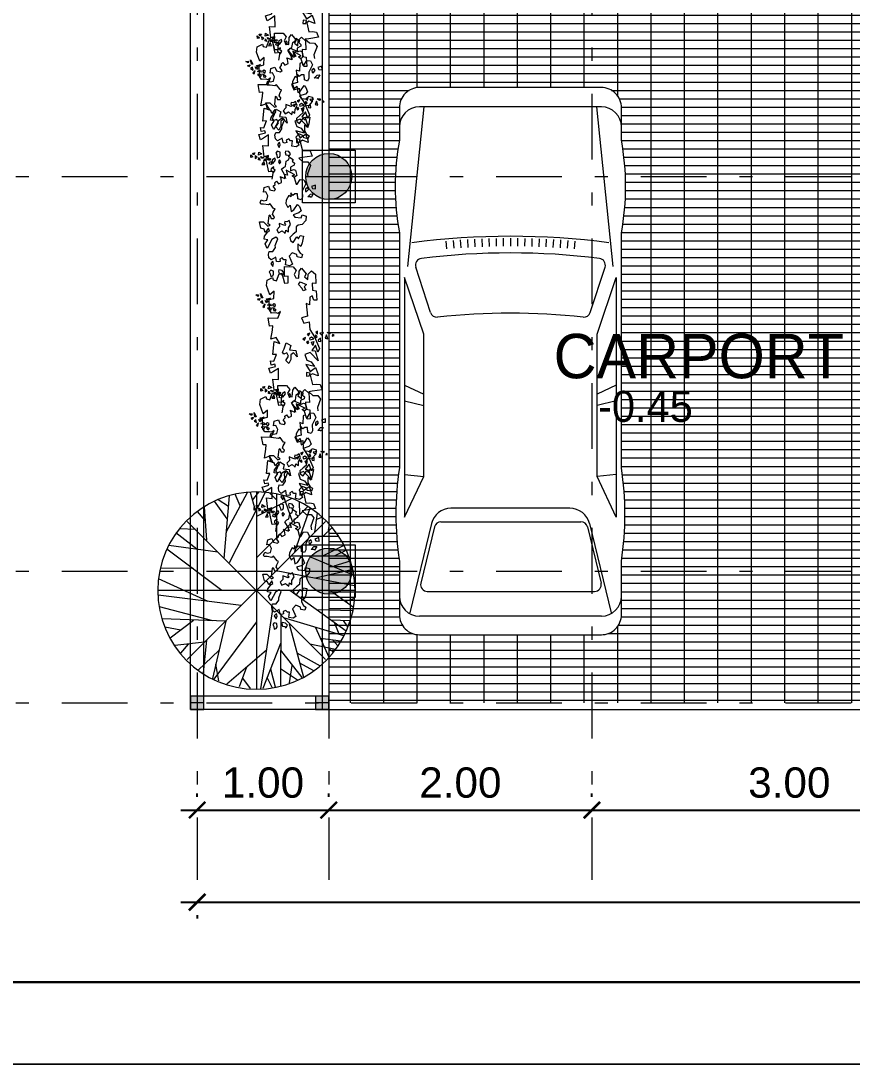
# Model space of a CAD drawing. Header units: millimetres. Extents: x -667 to -468, y -723 to -475.
# Drawn here: x -660.49 to -654.17, y -528.43 to -520.51 of the extents above; entities that cross this region are included whole.
import ezdxf

# ---------------------------------------------------------------- set-up
doc = ezdxf.new("R2010")
doc.units = ezdxf.units.MM
doc.linetypes.add('CENTER', pattern=[2, 1.25, -0.25, 0.25, -0.25])
doc.linetypes.add('DASHDOT', pattern=[1, 0.5, -0.25, 0, -0.25])
doc.layers.get('0').update_dxf_attribs({"lineweight": 9})
doc.layers.get('Defpoints').update_dxf_attribs({"lineweight": 0})
for name, color, linetype, lineweight in [('BLOCK', 231, 'Continuous', 5), ('COLUMN', 11, 'Continuous', 9), ('dinding', 36, 'Continuous', 9), ('Furniture', 172, 'Continuous', 0), ('GRID', 250, 'CENTER', 0), ('NOTASI', 250, 'Continuous', 5), ('TEXT', 26, 'Continuous', 5)]:
    doc.layers.add(name, color=color, linetype=linetype, lineweight=lineweight)
doc.layers.add('KOP', color=1, linetype='Continuous')
doc.layers.add('LANDSCAPE', color=7, linetype='Continuous', lineweight=9, true_color=0x002409)
doc.styles.get("Standard").update_dxf_attribs({"font": 'arial.ttf'})
doc.dimstyles.new('Copy of 1-100', dxfattribs={"dimtxt": 0.23, "dimasz": 0.125, "dimexe": 0.125, "dimexo": 0.1, "dimgap": 0.09, "dimtad": 1, "dimtoh": 1, "dimzin": 0, "dimdsep": 46, "dimtxsty": 'Standard', "dimblk": 'ARCHTICK', "dimcen": 0.09, "dimdle": 0.125, "dimclrt": 2, "dimadec": 0, "dimazin": 0, "dimtfac": 1, "dimtofl": 0, "dimtmove": 0, "dimatfit": 3, "dimldrblk": 'ARCHTICK', "dimfxl": 1, "dimtolj": 1, "dimtzin": 0, "dimarcsym": 0})

# ---------------------------------------------------------------- blocks, each defined once
blk = doc.blocks.new('EW2433')
at = {"layer": 'Defpoints'}
for p, q in [((502.9615, -195.7493), (482.7963, -195.7493)), ((482.7963, -209.9267), (502.9615, -209.9267))]:
    blk.add_line(p, q, dxfattribs=at)
at = {"layer": 'KOP', "color": 11, "ltscale": 0.1}
for p, q in [((500.4465, -209.5956), (483.0215, -209.5956)), ((483.0239, -209.5931), (500.4441, -209.5931))]:
    blk.add_line(p, q, dxfattribs=at)
blk = doc.blocks.new('car')
for p, q in [((2705.1, 801.8), (890.7, 801.8)), ((890.7, 801.8), (1197.1, 656.6)), ((1212.9, 801.8), (1197.1, 656.6)), ((1770.9, 801.8), (1734.8, 656.6)), ((1889.4, 801.8), (1821.2, 656.6)), ((2276.5, 656.6), (2705.1, 801.8)), ((841.6, 598.5), (166.6, 762.3)), ((2439.9, 604.9), (2783.7, 716.4)), ((2788.9, 777.1), (3997.5, 653.1)), ((140.7, -688.4), (140.7, 688.4)), ((817.4, 575.1), (390.4, 678.7)), ((1197.1, 656.6), (2276.5, 656.6)), ((3997.5, -688.4), (3997.5, 688.4)), ((327.7, 629.4), (327.7, -637.3)), ((856.2, 525.8), (856.2, -533.7)), ((2980.9, 488.4), (2921.5, 483.2)), ((958.1, -450.4), (958.1, 450.4)), ((2985.4, 434.2), (2926, 429.6)), ((2989.3, 380), (2929.9, 376)), ((2992.7, 325.8), (2933.2, 322.4)), ((2995.6, 271.6), (2936.1, 268.7)), ((2998, 217.3), (2938.5, 215)), ((2999.8, 163), (2940.3, 161.2)), ((3001.2, 108.7), (2941.6, 107.5)), ((3001.9, 54.3), (2942.4, 53.8)), ((3002.2, 0), (2942.6, 0)), ((3001.9, -54.3), (2942.4, -53.8)), ((3001.2, -108.7), (2941.6, -107.5)), ((2998, -217.3), (2938.5, -215)), ((2999.8, -163), (2940.3, -161.2)), ((2995.6, -271.6), (2936.1, -268.7)), ((2989.3, -380), (2929.9, -376)), ((2992.7, -325.8), (2933.2, -322.4)), ((2985.4, -434.2), (2926, -429.6)), ((2980.9, -488.4), (2921.5, -483.2)), ((841.6, -598.5), (166.6, -762.3)), ((817.4, -583), (390.4, -686.6)), ((2439.9, -604.9), (2783.7, -716.4)), ((890.7, -801.8), (1197.1, -656.6)), ((1197.1, -656.6), (2276.5, -656.6)), ((1212.9, -801.8), (1197.1, -656.6)), ((1770.9, -801.8), (1734.8, -656.6)), ((1889.4, -801.8), (1821.2, -656.6)), ((2276.5, -656.6), (2705.1, -801.8)), ((2788.9, -777.1), (3997.5, -653.1)), ((2705.1, -801.8), (890.7, -801.8))]:
    blk.add_line(p, q)
blk.add_lwpolyline([(3745.4, 840.8, 0.089651), (3042.8, 840.8), (1264.8, 840.8, 0.073612), (557.9, 840.8), (152.4, 840.8, 0.414214), (0, 688.4), (0, -688.4, 0.414214), (152.4, -840.8), (557.9, -840.8, 0.073612), (1264.8, -840.8), (3042.8, -840.8, 0.089651), (3745.4, -840.8), (3991.1, -840.8, 0.414214), (4143.5, -688.4), (4143.5, 688.4, 0.414214), (3991.1, 840.8)], format="xyb", close=True)
for centre, radius, start, end in [((293.1, 688.4), 152.4, 90, 180), ((3845.1, 688.4), 152.4, 0, 90), ((2799.3, 668.1), 50.8, 6.99392, 107.96356), ((-2601.3, 0), 5618.6, 352.36945, 7.63055), ((378.5, 629.4), 50.8, 76.36171, 180), ((-2646.3, 0), 5537.3, 353.00608, 6.99392), ((805.4, 525.8), 50.8, 0, 76.36171), ((805.7, 450.4), 152.4, 0, 76.36171), ((2455.6, 556.6), 50.8, 107.96356, 186.22617), ((-2646.3, 0), 5081.4, 353.77383, 6.22617), ((805.7, -450.4), 152.4, 283.63829, 0), ((805.4, -533.7), 50.8, 283.63829, 0), ((2455.6, -556.6), 50.8, 173.77383, 252.03644), ((293.1, -688.4), 152.4, 180, 270), ((378.5, -637.3), 50.8, 180, 283.63829), ((2799.3, -668.1), 50.8, 252.03644, 353.00608), ((3845.1, -688.4), 152.4, 270, 0)]:
    blk.add_arc(centre, radius, start, end)
blk = doc.blocks.new('32')
at = {"layer": 'NOTASI'}
h = blk.add_hatch(color=256, dxfattribs=at)
h.paths.add_polyline_path([(2106.8221, 191.4695), (2106.7721, 191.4695), (2106.7721, 191.4195), (2106.8221, 191.4195)])
h.paths.add_polyline_path([(2106.8721, 191.4695), (2106.8221, 191.4695), (2106.8221, 191.4195), (2106.8721, 191.4195)])
h.paths.add_polyline_path([(2106.8721, 191.4195), (2106.8221, 191.4195), (2106.8221, 191.3695), (2106.8721, 191.3695)])
h.paths.add_polyline_path([(2106.8221, 191.4195), (2106.7721, 191.4195), (2106.7721, 191.3695), (2106.8221, 191.3695)])
at = {"layer": 'BLOCK'}
for p, q in [((2106.7721, 191.4195), (2106.8721, 191.4195)), ((2106.8221, 191.4695), (2106.8221, 191.3695))]:
    blk.add_line(p, q, dxfattribs=at)
blk.add_lwpolyline([(2106.8721, 191.4695), (2106.7721, 191.4695), (2106.7721, 191.3695), (2106.8721, 191.3695)], close=True, dxfattribs=at)
blk = doc.blocks.new('_ArchTick')
at = {"color": 0, "linetype": 'ByBlock', "const_width": 0.15}
blk.add_lwpolyline([(-0.5, -0.5), (0.5, 0.5)], dxfattribs=at)
blk = doc.blocks.new('*D679')
at = {"layer": 'Defpoints', "color": 0}
for p in [(-659.1483, -526.5034), (-658.1483, -526.5034), (-658.1483, -526.5034)]:
    blk.add_point(p, dxfattribs=at)
at = {"layer": 'NOTASI', "color": 0, "lineweight": -2}
for p, q in [((-659.1483, -526.4034), (-659.1483, -526.3784)), ((-658.1483, -526.4034), (-658.1483, -526.3784)), ((-659.2733, -526.5034), (-658.0233, -526.5034))]:
    blk.add_line(p, q, dxfattribs=at)
at = {"layer": 'NOTASI', "color": 0, "lineweight": -2, "xscale": 0.125, "yscale": 0.125, "zscale": 0.125, "rotation": 180}
blk.add_blockref('_ArchTick', (-659.1483, -526.5034), dxfattribs=at)
at = {"layer": 'NOTASI', "color": 0, "lineweight": -2, "xscale": 0.125, "yscale": 0.125, "zscale": 0.125}
blk.add_blockref('_ArchTick', (-658.1483, -526.5034), dxfattribs=at)
at = {"layer": 'NOTASI', "color": 2, "insert": (-658.6483, -526.296), "char_height": 0.23, "attachment_point": 5}
blk.add_mtext('\\A1;1.00', dxfattribs=at)
blk = doc.blocks.new('*D680')
at = {"layer": 'Defpoints', "color": 0}
for p in [(-659.1483, -527.2034), (-641.1483, -527.2034), (-641.1483, -527.2034)]:
    blk.add_point(p, dxfattribs=at)
at = {"layer": 'NOTASI', "color": 0, "lineweight": -2}
for p, q in [((-641.1483, -527.1034), (-641.1483, -527.0784)), ((-659.2733, -527.2034), (-641.0233, -527.2034)), ((-659.1483, -527.3034), (-659.1483, -527.3284))]:
    blk.add_line(p, q, dxfattribs=at)
at = {"layer": 'NOTASI', "color": 0, "lineweight": -2, "xscale": 0.125, "yscale": 0.125, "zscale": 0.125, "rotation": 180}
blk.add_blockref('_ArchTick', (-659.1483, -527.2034), dxfattribs=at)
at = {"layer": 'NOTASI', "color": 0, "lineweight": -2, "xscale": 0.125, "yscale": 0.125, "zscale": 0.125}
blk.add_blockref('_ArchTick', (-641.1483, -527.2034), dxfattribs=at)
at = {"layer": 'NOTASI', "color": 2, "insert": (-650.1483, -526.996), "char_height": 0.23, "attachment_point": 5}
blk.add_mtext('\\A1;18.00', dxfattribs=at)
blk = doc.blocks.new('*D681')
at = {"layer": 'Defpoints', "color": 0}
for p in [(-658.1483, -526.5034), (-656.1483, -526.5034), (-656.1483, -526.5034)]:
    blk.add_point(p, dxfattribs=at)
at = {"layer": 'NOTASI', "color": 0, "lineweight": -2}
for p, q in [((-658.1483, -526.4034), (-658.1483, -526.3784)), ((-656.1483, -526.4034), (-656.1483, -526.3784)), ((-658.2733, -526.5034), (-656.0233, -526.5034))]:
    blk.add_line(p, q, dxfattribs=at)
at = {"layer": 'NOTASI', "color": 0, "lineweight": -2, "xscale": 0.125, "yscale": 0.125, "zscale": 0.125, "rotation": 180}
blk.add_blockref('_ArchTick', (-658.1483, -526.5034), dxfattribs=at)
at = {"layer": 'NOTASI', "color": 0, "lineweight": -2, "xscale": 0.125, "yscale": 0.125, "zscale": 0.125}
blk.add_blockref('_ArchTick', (-656.1483, -526.5034), dxfattribs=at)
at = {"layer": 'NOTASI', "color": 2, "insert": (-657.1483, -526.296), "char_height": 0.23, "attachment_point": 5}
blk.add_mtext('\\A1;2.00', dxfattribs=at)
blk = doc.blocks.new('*D682')
at = {"layer": 'Defpoints', "color": 0}
for p in [(-656.1483, -526.5034), (-653.1483, -526.5034), (-653.1483, -526.5034)]:
    blk.add_point(p, dxfattribs=at)
at = {"layer": 'NOTASI', "color": 0, "lineweight": -2}
for p, q in [((-656.1483, -526.4034), (-656.1483, -526.3784)), ((-653.1483, -526.4034), (-653.1483, -526.3784)), ((-656.2733, -526.5034), (-653.0233, -526.5034))]:
    blk.add_line(p, q, dxfattribs=at)
at = {"layer": 'NOTASI', "color": 0, "lineweight": -2, "xscale": 0.125, "yscale": 0.125, "zscale": 0.125, "rotation": 180}
blk.add_blockref('_ArchTick', (-656.1483, -526.5034), dxfattribs=at)
at = {"layer": 'NOTASI', "color": 0, "lineweight": -2, "xscale": 0.125, "yscale": 0.125, "zscale": 0.125}
blk.add_blockref('_ArchTick', (-653.1483, -526.5034), dxfattribs=at)
at = {"layer": 'NOTASI', "color": 2, "insert": (-654.6483, -526.2959), "char_height": 0.23, "attachment_point": 5}
blk.add_mtext('\\A1;3.00', dxfattribs=at)
blk = doc.blocks.new('pohon 3')
for points in [[(0, 0), (-0.219, 0.559), (-0.05, 0.359), (-0.249, 0.791), (-0.117, 0.61), (-0.424, 1.285), (-0.117, 0.771), (-0.345, 1.526), (-0.009, 0.873), (-0.274, 1.808), (0.038, 1.252), (-0.283, 2.17), (0.088, 1.564), (-0.038, 2.371), (0.156, 1.914), (0.035, 2.747), (0.198, 2.174), (0.12, 2.947), (0.271, 2.549), (0.395, 3.33), (0.345, 2.764), (0.907, 3.449), (0.449, 2.748), (0.962, 3.121), (0.379, 2.559), (0.955, 2.908), (0.435, 2.323), (0.981, 2.651), (0.307, 2.023), (0.877, 2.253), (0.387, 1.851), (1.08, 2.101), (0.452, 1.76), (0.852, 1.844), (0.337, 1.538), (0.808, 1.651), (0.36, 1.348), (0.708, 1.44), (0.275, 1.148), (0.875, 1.4), (0.257, 0.951), (0.708, 1.186), (0.179, 0.71), (0.609, 0.815), (0.111, 0.454), (0.44, 0.508), (0.199, 0.333), (0.337, 0.364), (-0.064, 0.073), (0, 0)], [(0, 0), (-0.506, 0.324), (-0.252, 0.261), (-0.666, 0.493), (-0.453, 0.424), (-1.098, 0.791), (-0.548, 0.555), (-1.176, 1.032), (-0.52, 0.701), (-1.284, 1.302), (-0.705, 1.035), (-1.505, 1.589), (-0.849, 1.317), (-1.424, 1.896), (-0.998, 1.64), (-1.586, 2.243), (-1.118, 1.875), (-1.635, 2.455), (-1.279, 2.222), (-1.638, 2.926), (-1.346, 2.439), (-1.293, 3.324), (-1.252, 2.487), (-1.056, 3.09), (-1.198, 2.293), (-0.937, 2.914), (-1.014, 2.135), (-0.765, 2.721), (-0.941, 1.818), (-0.615, 2.339), (-0.775, 1.725), (-0.361, 2.335), (-0.669, 1.69), (-0.394, 1.993), (-0.632, 1.443), (-0.316, 1.811), (-0.501, 1.302), (-0.273, 1.581), (-0.452, 1.09), (-0.115, 1.647), (-0.351, 0.92), (-0.125, 1.376), (-0.273, 0.679), (0.014, 1.017), (-0.176, 0.432), (0.057, 0.67), (-0.035, 0.386), (0.059, 0.493), (-0.095, 0.021), (0, 0)], [(0, 0), (0.152, 0.581), (0.17, 0.32), (0.263, 0.786), (0.263, 0.562), (0.413, 1.289), (0.358, 0.692), (0.618, 1.438), (0.506, 0.711), (0.841, 1.624), (0.767, 0.991), (1.046, 1.922), (0.99, 1.214), (1.363, 1.941), (1.251, 1.456), (1.643, 2.201), (1.438, 1.643), (1.829, 2.313), (1.718, 1.903), (2.277, 2.462), (1.904, 2.034), (2.761, 2.257), (1.978, 1.959), (2.612, 1.959), (1.811, 1.847), (2.482, 1.792), (1.718, 1.624), (2.351, 1.568), (1.438, 1.456), (2.034, 1.307), (1.401, 1.27), (2.109, 1.065), (1.401, 1.158), (1.773, 0.991), (1.177, 1.047), (1.624, 0.86), (1.084, 0.879), (1.419, 0.748), (0.897, 0.767), (1.531, 0.618), (0.767, 0.618), (1.27, 0.544), (0.562, 0.469), (0.972, 0.301), (0.357, 0.301), (0.655, 0.152), (0.357, 0.152), (0.487, 0.097), (-0.009, 0.097), (0, 0)], [(0, 0), (-0.599, -0.035), (-0.357, 0.063), (-0.829, 0.008), (-0.616, 0.077), (-1.353, -0.006), (-0.769, 0.127), (-1.558, 0.143), (-0.833, 0.261), (-1.804, 0.298), (-1.179, 0.423), (-2.151, 0.401), (-1.461, 0.567), (-2.267, 0.697), (-1.772, 0.74), (-2.601, 0.882), (-2.007, 0.86), (-2.765, 1.025), (-2.341, 1.045), (-3.045, 1.404), (-2.523, 1.182), (-3, 1.929), (-2.475, 1.276), (-2.671, 1.879), (-2.317, 1.151), (-2.471, 1.807), (-2.075, 1.132), (-2.218, 1.752), (-1.829, 0.917), (-1.872, 1.531), (-1.641, 0.94), (-1.665, 1.677), (-1.534, 0.974), (-1.49, 1.381), (-1.359, 0.796), (-1.32, 1.279), (-1.171, 0.759), (-1.15, 1.118), (-1.007, 0.616), (-1.061, 1.265), (-0.825, 0.538), (-0.909, 1.04), (-0.62, 0.389), (-0.587, 0.831), (-0.397, 0.246), (-0.347, 0.576), (-0.255, 0.292), (-0.242, 0.433), (-0.089, -0.039), (0, 0)], [(0, 0), (0.464, 0.381), (0.326, 0.159), (0.675, 0.481), (0.544, 0.3), (1.091, 0.8), (0.697, 0.35), (1.345, 0.8), (0.827, 0.278), (1.635, 0.819), (1.203, 0.351), (1.976, 0.94), (1.515, 0.4), (2.244, 0.769), (1.868, 0.443), (2.623, 0.815), (2.129, 0.484), (2.84, 0.796), (2.508, 0.53), (3.289, 0.654), (2.736, 0.526), (3.561, 0.203), (2.752, 0.422), (3.265, 0.05), (2.551, 0.43), (3.061, -0.009), (2.344, 0.304), (2.824, -0.113), (2.019, 0.333), (2.414, -0.138), (1.88, 0.204), (2.332, -0.378), (1.814, 0.114), (2.017, -0.241), (1.567, 0.155), (1.82, -0.259), (1.393, 0.074), (1.588, -0.229), (1.177, 0.093), (1.602, -0.4), (0.984, 0.049), (1.347, -0.307), (0.73, 0.049), (0.963, -0.327), (0.466, 0.034), (0.619, -0.262), (0.378, -0.086), (0.451, -0.208), (0.049, 0.084), (0, 0)], [(0, 0), (-0.464, -0.381), (-0.326, -0.159), (-0.675, -0.481), (-0.544, -0.3), (-1.091, -0.8), (-0.697, -0.35), (-1.345, -0.8), (-0.827, -0.278), (-1.635, -0.819), (-1.203, -0.351), (-1.976, -0.94), (-1.515, -0.4), (-2.244, -0.769), (-1.868, -0.443), (-2.623, -0.815), (-2.129, -0.484), (-2.84, -0.796), (-2.508, -0.53), (-3.289, -0.654), (-2.736, -0.526), (-3.561, -0.203), (-2.752, -0.422), (-3.265, -0.05), (-2.551, -0.43), (-3.061, 0.009), (-2.344, -0.304), (-2.824, 0.113), (-2.019, -0.333), (-2.414, 0.138), (-1.88, -0.204), (-2.332, 0.378), (-1.814, -0.114), (-2.017, 0.241), (-1.567, -0.155), (-1.82, 0.259), (-1.393, -0.074), (-1.588, 0.229), (-1.177, -0.093), (-1.602, 0.4), (-0.984, -0.049), (-1.347, 0.307), (-0.73, -0.049), (-0.963, 0.327), (-0.466, -0.034), (-0.619, 0.262), (-0.378, 0.086), (-0.451, 0.208), (-0.049, -0.084), (0, 0)], [(0, 0), (0.599, 0.035), (0.357, -0.063), (0.829, -0.008), (0.616, -0.077), (1.353, 0.006), (0.769, -0.127), (1.558, -0.143), (0.833, -0.261), (1.804, -0.298), (1.179, -0.423), (2.151, -0.401), (1.461, -0.567), (2.267, -0.697), (1.772, -0.74), (2.601, -0.882), (2.007, -0.86), (2.765, -1.025), (2.341, -1.045), (3.045, -1.404), (2.523, -1.182), (3, -1.929), (2.475, -1.276), (2.671, -1.879), (2.317, -1.151), (2.471, -1.807), (2.075, -1.132), (2.218, -1.752), (1.829, -0.917), (1.872, -1.531), (1.641, -0.94), (1.665, -1.677), (1.534, -0.974), (1.49, -1.381), (1.359, -0.796), (1.32, -1.279), (1.171, -0.759), (1.15, -1.118), (1.007, -0.616), (1.061, -1.265), (0.825, -0.538), (0.909, -1.04), (0.62, -0.389), (0.587, -0.831), (0.397, -0.246), (0.347, -0.576), (0.255, -0.292), (0.242, -0.433), (0.089, 0.039), (0, 0)], [(0, 0), (-0.152, -0.581), (-0.17, -0.32), (-0.263, -0.786), (-0.263, -0.562), (-0.413, -1.289), (-0.358, -0.692), (-0.618, -1.438), (-0.506, -0.711), (-0.841, -1.624), (-0.767, -0.991), (-1.046, -1.922), (-0.99, -1.214), (-1.363, -1.941), (-1.251, -1.456), (-1.643, -2.201), (-1.438, -1.643), (-1.829, -2.313), (-1.718, -1.903), (-2.277, -2.462), (-1.904, -2.034), (-2.761, -2.257), (-1.978, -1.959), (-2.612, -1.959), (-1.811, -1.847), (-2.482, -1.792), (-1.718, -1.624), (-2.351, -1.568), (-1.438, -1.456), (-2.034, -1.307), (-1.401, -1.27), (-2.109, -1.065), (-1.401, -1.158), (-1.773, -0.991), (-1.177, -1.047), (-1.624, -0.86), (-1.084, -0.879), (-1.419, -0.748), (-0.897, -0.767), (-1.531, -0.618), (-0.767, -0.618), (-1.27, -0.544), (-0.562, -0.469), (-0.972, -0.301), (-0.357, -0.301), (-0.655, -0.152), (-0.357, -0.152), (-0.487, -0.097), (0.009, -0.097), (0, 0)], [(0, 0), (0.219, -0.559), (0.05, -0.359), (0.249, -0.791), (0.117, -0.61), (0.424, -1.285), (0.117, -0.771), (0.345, -1.526), (0.009, -0.873), (0.274, -1.808), (-0.038, -1.252), (0.283, -2.17), (-0.088, -1.564), (0.038, -2.371), (-0.156, -1.914), (-0.035, -2.747), (-0.198, -2.174), (-0.12, -2.947), (-0.271, -2.549), (-0.395, -3.33), (-0.345, -2.764), (-0.907, -3.449), (-0.449, -2.748), (-0.962, -3.121), (-0.379, -2.559), (-0.955, -2.908), (-0.435, -2.323), (-0.981, -2.651), (-0.307, -2.023), (-0.877, -2.253), (-0.387, -1.851), (-1.08, -2.101), (-0.452, -1.76), (-0.852, -1.844), (-0.337, -1.538), (-0.808, -1.651), (-0.36, -1.348), (-0.708, -1.44), (-0.275, -1.148), (-0.875, -1.4), (-0.257, -0.951), (-0.708, -1.186), (-0.179, -0.71), (-0.609, -0.815), (-0.111, -0.454), (-0.44, -0.508), (-0.199, -0.333), (-0.337, -0.364), (0.064, -0.073), (0, 0)], [(0, 0), (0.506, -0.324), (0.252, -0.261), (0.666, -0.493), (0.453, -0.424), (1.098, -0.791), (0.548, -0.555), (1.176, -1.032), (0.52, -0.701), (1.284, -1.302), (0.705, -1.035), (1.505, -1.589), (0.849, -1.317), (1.424, -1.896), (0.998, -1.64), (1.586, -2.243), (1.118, -1.875), (1.635, -2.455), (1.279, -2.222), (1.638, -2.926), (1.346, -2.439), (1.293, -3.324), (1.252, -2.487), (1.056, -3.09), (1.198, -2.293), (0.937, -2.914), (1.014, -2.135), (0.765, -2.721), (0.941, -1.818), (0.615, -2.339), (0.775, -1.725), (0.361, -2.335), (0.669, -1.69), (0.394, -1.993), (0.632, -1.443), (0.316, -1.811), (0.501, -1.302), (0.273, -1.581), (0.452, -1.09), (0.115, -1.647), (0.351, -0.92), (0.125, -1.376), (0.273, -0.679), (-0.014, -1.017), (0.176, -0.432), (-0.057, -0.67), (0.035, -0.386), (-0.059, -0.493), (0.095, -0.021), (0, 0)]]:
    blk.add_lwpolyline(points)
for centre, radius, start, end in [((12.16, -0.782), 12.228, 162.4743, 175.8962), ((208.002, -39.229), 211.722, 168.52673, 169.29668), ((10.297, 6.515), 12.228, 198.4743, 211.8962), ((191.336, 90.524), 211.722, 204.52673, 205.29668), ((9.378, -7.78), 12.228, 126.4743, 139.8962), ((145.219, -153.997), 211.722, 132.52673, 133.29668), ((4.501, 11.323), 12.228, 234.4743, 247.8962), ((101.585, 185.7), 211.722, 240.52673, 241.29668), ((3.014, -11.806), 12.228, 90.4743, 103.8962), ((26.967, -209.944), 211.722, 96.52673, 97.29668), ((-101.585, -185.7), 211.722, 60.52673, 61.29668), ((-4.501, -11.323), 12.228, 54.4743, 67.8962), ((-3.014, 11.806), 12.228, 270.4743, 283.8962), ((-26.967, 209.944), 211.722, 276.52673, 277.29668), ((-145.219, 153.997), 211.722, 312.52673, 313.29668), ((-9.378, 7.78), 12.228, 306.4743, 319.8962), ((-208.002, 39.229), 211.722, 348.52673, 349.29668), ((-12.16, 0.782), 12.228, 342.4743, 355.8962), ((-191.336, -90.524), 211.722, 24.52673, 25.29668), ((-10.297, -6.515), 12.228, 18.4743, 31.8962)]:
    blk.add_arc(centre, radius, start, end)
blk = doc.blocks.new('SEMAK')
at = {"layer": 'LANDSCAPE', "lineweight": 5}
for p, q in [((489.152, 51.826), (489.164, 51.854)), ((489.164, 51.854), (489.168, 51.893)), ((489.168, 51.893), (489.199, 51.885)), ((489.199, 51.885), (489.211, 51.862)), ((489.211, 51.862), (489.211, 51.817)), ((489.281, 51.824), (489.289, 51.859)), ((489.289, 51.859), (489.326, 51.866)), ((489.324, 51.88), (489.339, 51.879)), ((489.326, 51.866), (489.324, 51.88)), ((489.339, 51.879), (489.357, 51.848)), ((489.173, 51.803), (489.152, 51.826)), ((489.211, 51.817), (489.173, 51.803)), ((489.179, 51.707), (489.204, 51.75)), ((489.211, 51.677), (489.179, 51.707)), ((489.204, 51.75), (489.219, 51.714)), ((489.219, 51.714), (489.211, 51.677)), ((489.287, 51.805), (489.281, 51.824)), ((489.334, 51.816), (489.287, 51.805)), ((489.357, 51.848), (489.334, 51.816)), ((489.441, 51.754), (489.383, 51.739)), ((489.383, 51.739), (489.396, 51.667)), ((489.483, 51.732), (489.441, 51.754)), ((489.443, 51.619), (489.483, 51.732)), ((489.156, 51.625), (489.152, 51.576)), ((489.152, 51.576), (489.165, 51.537)), ((489.186, 51.656), (489.156, 51.625)), ((489.253, 51.621), (489.186, 51.656)), ((489.262, 51.684), (489.253, 51.621)), ((489.283, 51.692), (489.262, 51.684)), ((489.312, 51.686), (489.283, 51.692)), ((489.307, 51.653), (489.312, 51.686)), ((489.344, 51.638), (489.307, 51.653)), ((489.366, 51.666), (489.344, 51.638)), ((489.396, 51.667), (489.366, 51.666)), ((489.488, 51.574), (489.443, 51.619)), ((489.553, 51.602), (489.488, 51.574)), ((489.556, 51.634), (489.553, 51.602)), ((489.613, 51.649), (489.556, 51.634)), ((489.571, 51.529), (489.598, 51.584)), ((489.598, 51.584), (489.631, 51.607)), ((489.631, 51.607), (489.613, 51.649)), ((489.141, 51.494), (489.113, 51.429)), ((489.113, 51.429), (489.153, 51.374)), ((489.213, 51.374), (489.141, 51.494)), ((489.165, 51.537), (489.216, 51.541)), ((489.216, 51.541), (489.255, 51.489)), ((489.255, 51.489), (489.255, 51.457)), ((489.255, 51.457), (489.296, 51.367)), ((489.471, 51.399), (489.508, 51.427)), ((489.508, 51.427), (489.563, 51.354)), ((489.573, 51.452), (489.571, 51.529)), ((489.613, 51.492), (489.573, 51.452)), ((489.636, 51.439), (489.613, 51.492)), ((489.657, 51.346), (489.636, 51.439)), ((489.153, 51.374), (489.101, 51.362)), ((489.101, 51.362), (489.11, 51.321)), ((489.11, 51.321), (489.158, 51.262)), ((489.124, 51.267), (489.111, 51.222)), ((489.17, 51.211), (489.124, 51.267)), ((489.268, 51.342), (489.213, 51.374)), ((489.296, 51.367), (489.268, 51.342)), ((489.286, 51.237), (489.309, 51.282)), ((489.309, 51.282), (489.361, 51.258)), ((489.361, 51.258), (489.404, 51.299)), ((489.404, 51.299), (489.415, 51.252)), ((489.415, 51.252), (489.45, 51.278)), ((489.45, 51.278), (489.454, 51.221)), ((489.465, 51.355), (489.471, 51.399)), ((489.515, 51.314), (489.465, 51.355)), ((489.558, 51.282), (489.515, 51.314)), ((489.564, 51.21), (489.558, 51.282)), ((489.563, 51.354), (489.587, 51.381)), ((489.587, 51.381), (489.61, 51.334)), ((489.61, 51.334), (489.657, 51.346)), ((489.066, 51.206), (489.048, 51.114)), ((489.111, 51.222), (489.066, 51.206)), ((489.106, 51.116), (489.165, 51.182)), ((489.158, 51.262), (489.183, 51.252)), ((489.165, 51.182), (489.197, 51.171)), ((489.183, 51.252), (489.17, 51.211)), ((489.197, 51.171), (489.171, 51.149)), ((489.171, 51.149), (489.189, 51.033)), ((489.327, 51.2), (489.286, 51.237)), ((489.327, 51.15), (489.327, 51.2)), ((489.402, 51.183), (489.327, 51.15)), ((489.399, 51.152), (489.415, 51.17)), ((489.405, 51.127), (489.399, 51.152)), ((489.415, 51.17), (489.402, 51.183)), ((489.436, 51.133), (489.405, 51.127)), ((489.467, 51.115), (489.436, 51.133)), ((489.454, 51.221), (489.485, 51.172)), ((489.485, 51.172), (489.467, 51.115)), ((489.59, 51.189), (489.564, 51.21)), ((489.649, 51.182), (489.59, 51.189)), ((489.701, 51.129), (489.649, 51.182)), ((489.709, 51.068), (489.701, 51.129)), ((489.048, 51.114), (489.106, 51.116)), ((489.189, 51.033), (489.199, 51.025)), ((489.199, 51.025), (489.216, 51.074)), ((489.216, 51.074), (489.256, 51.076)), ((489.264, 51.053), (489.24, 51.023)), ((489.24, 51.023), (489.251, 50.99)), ((489.251, 50.99), (489.279, 50.943)), ((489.256, 51.076), (489.264, 51.053)), ((489.496, 50.9), (489.505, 50.99)), ((489.505, 50.99), (489.544, 50.971)), ((489.528, 51.04), (489.549, 51.076)), ((489.61, 51.018), (489.528, 51.04)), ((489.544, 50.971), (489.599, 50.897)), ((489.549, 51.076), (489.64, 51.09)), ((489.642, 50.988), (489.61, 51.018)), ((489.623, 50.927), (489.642, 50.988)), ((489.64, 51.09), (489.653, 51.048)), ((489.653, 51.048), (489.709, 51.068)), ((489.08, 50.865), (489.074, 50.846)), ((489.074, 50.846), (489.091, 50.804)), ((489.121, 50.869), (489.08, 50.865)), ((489.188, 50.882), (489.121, 50.869)), ((489.212, 50.869), (489.188, 50.882)), ((489.258, 50.936), (489.212, 50.869)), ((489.279, 50.943), (489.258, 50.936)), ((489.434, 50.875), (489.458, 50.933)), ((489.439, 50.83), (489.434, 50.875)), ((489.48, 50.765), (489.439, 50.83)), ((489.458, 50.933), (489.496, 50.9)), ((489.599, 50.897), (489.623, 50.927)), ((489.651, 50.837), (489.608, 50.819)), ((489.671, 50.799), (489.651, 50.837)), ((489.091, 50.804), (489.124, 50.82)), ((489.124, 50.82), (489.171, 50.813)), ((489.128, 50.701), (489.143, 50.634)), ((489.163, 50.698), (489.128, 50.701)), ((489.188, 50.755), (489.163, 50.698)), ((489.171, 50.813), (489.188, 50.755)), ((489.221, 50.672), (489.277, 50.688)), ((489.277, 50.688), (489.299, 50.67)), ((489.508, 50.785), (489.48, 50.765)), ((489.514, 50.731), (489.508, 50.785)), ((489.537, 50.766), (489.514, 50.731)), ((489.567, 50.746), (489.537, 50.766)), ((489.607, 50.749), (489.567, 50.746)), ((489.608, 50.819), (489.607, 50.749)), ((489.673, 50.714), (489.671, 50.799)), ((489.731, 50.614), (489.673, 50.714)), ((489.719, 50.688), (489.721, 50.722)), ((489.748, 50.666), (489.719, 50.688)), ((489.721, 50.722), (489.735, 50.724)), ((489.735, 50.724), (489.763, 50.694)), ((489.786, 50.8), (489.747, 50.8)), ((489.747, 50.8), (489.788, 50.76)), ((489.763, 50.694), (489.748, 50.666)), ((489.792, 50.811), (489.786, 50.8)), ((489.788, 50.76), (489.827, 50.76)), ((489.827, 50.76), (489.792, 50.811)), ((489.805, 50.656), (489.819, 50.684)), ((489.819, 50.684), (489.864, 50.689)), ((489.864, 50.689), (489.862, 50.639)), ((489.143, 50.634), (489.202, 50.619)), ((489.202, 50.619), (489.221, 50.672)), ((489.299, 50.67), (489.268, 50.625)), ((489.268, 50.625), (489.297, 50.599)), ((489.297, 50.599), (489.296, 50.575)), ((489.296, 50.575), (489.318, 50.556)), ((489.318, 50.556), (489.344, 50.595)), ((489.344, 50.595), (489.389, 50.577)), ((489.389, 50.577), (489.385, 50.517)), ((489.572, 50.518), (489.593, 50.609)), ((489.593, 50.609), (489.608, 50.612)), ((489.608, 50.612), (489.653, 50.547)), ((489.653, 50.547), (489.706, 50.554)), ((489.706, 50.554), (489.731, 50.614)), ((489.862, 50.639), (489.805, 50.656)), ((489.216, 50.419), (489.187, 50.245)), ((489.284, 50.417), (489.216, 50.419)), ((489.249, 50.396), (489.275, 50.422)), ((489.253, 50.377), (489.249, 50.396)), ((489.261, 50.523), (489.284, 50.417)), ((489.275, 50.422), (489.29, 50.428)), ((489.309, 50.398), (489.286, 50.381)), ((489.29, 50.428), (489.309, 50.398)), ((489.374, 50.493), (489.439, 50.524)), ((489.385, 50.517), (489.374, 50.493)), ((489.441, 50.478), (489.396, 50.39)), ((489.396, 50.39), (489.426, 50.366)), ((489.434, 50.469), (489.449, 50.523)), ((489.479, 50.477), (489.434, 50.469)), ((489.439, 50.524), (489.441, 50.478)), ((489.464, 50.408), (489.479, 50.477)), ((489.579, 50.477), (489.464, 50.408)), ((489.525, 50.42), (489.565, 50.405)), ((489.526, 50.366), (489.525, 50.42)), ((489.574, 50.523), (489.541, 50.492)), ((489.541, 50.492), (489.579, 50.477)), ((489.565, 50.405), (489.593, 50.415)), ((489.607, 50.489), (489.572, 50.518)), ((489.593, 50.415), (489.607, 50.489)), ((489.758, 50.473), (489.763, 50.523)), ((489.808, 50.358), (489.758, 50.473)), ((489.104, 50.249), (489.081, 50.242)), ((489.081, 50.242), (489.089, 50.211)), ((489.089, 50.211), (489.104, 50.249)), ((489.126, 50.312), (489.167, 50.312)), ((489.153, 50.271), (489.126, 50.312)), ((489.151, 50.257), (489.174, 50.234)), ((489.189, 50.257), (489.151, 50.257)), ((489.167, 50.312), (489.153, 50.271)), ((489.174, 50.234), (489.189, 50.257)), ((489.187, 50.245), (489.216, 50.238)), ((489.216, 50.238), (489.223, 50.187)), ((489.243, 50.256), (489.221, 50.254)), ((489.221, 50.254), (489.236, 50.228)), ((489.262, 50.318), (489.228, 50.305)), ((489.228, 50.305), (489.241, 50.277)), ((489.241, 50.277), (489.262, 50.277)), ((489.252, 50.236), (489.243, 50.256)), ((489.292, 50.351), (489.253, 50.377)), ((489.262, 50.277), (489.262, 50.318)), ((489.27, 50.266), (489.281, 50.303)), ((489.277, 50.251), (489.27, 50.266)), ((489.312, 50.232), (489.277, 50.251)), ((489.281, 50.303), (489.318, 50.258)), ((489.286, 50.381), (489.292, 50.351)), ((489.318, 50.258), (489.312, 50.232)), ((489.361, 50.282), (489.372, 50.312)), ((489.376, 50.258), (489.361, 50.282)), ((489.372, 50.312), (489.396, 50.284)), ((489.396, 50.284), (489.376, 50.258)), ((489.426, 50.366), (489.454, 50.355)), ((489.454, 50.355), (489.471, 50.282)), ((489.471, 50.282), (489.504, 50.262)), ((489.504, 50.262), (489.517, 50.225)), ((489.517, 50.225), (489.567, 50.262)), ((489.579, 50.342), (489.526, 50.366)), ((489.553, 50.286), (489.584, 50.316)), ((489.567, 50.262), (489.553, 50.286)), ((489.584, 50.316), (489.579, 50.342)), ((489.648, 50.248), (489.703, 50.303)), ((489.698, 50.243), (489.648, 50.248)), ((489.837, 50.229), (489.698, 50.243)), ((489.703, 50.303), (489.773, 50.308)), ((489.773, 50.308), (489.808, 50.358)), ((488.975, 50.204), (488.975, 50.166)), ((489.005, 50.196), (488.975, 50.204)), ((488.975, 50.166), (489.005, 50.196)), ((489.013, 50.173), (489.005, 50.143)), ((489.005, 50.143), (489.036, 50.143)), ((489.036, 50.143), (489.013, 50.173)), ((489.036, 50.219), (489.066, 50.204)), ((489.036, 50.181), (489.036, 50.219)), ((489.066, 50.204), (489.036, 50.181)), ((489.085, 50.175), (489.092, 50.134)), ((489.132, 50.161), (489.085, 50.175)), ((489.092, 50.134), (489.132, 50.161)), ((489.125, 50.223), (489.118, 50.196)), ((489.118, 50.196), (489.159, 50.216)), ((489.159, 50.216), (489.125, 50.223)), ((489.165, 50.202), (489.154, 50.043)), ((489.223, 50.187), (489.165, 50.202)), ((489.184, 50.214), (489.199, 50.223)), ((489.192, 50.202), (489.184, 50.214)), ((489.214, 50.204), (489.192, 50.202)), ((489.199, 50.223), (489.214, 50.204)), ((489.236, 50.228), (489.252, 50.236)), ((489.682, 50.017), (489.705, 50.147)), ((489.705, 50.147), (489.757, 50.144)), ((489.757, 50.144), (489.812, 50.154)), ((489.812, 50.154), (489.837, 50.229)), ((489.125, 49.96), (489.104, 49.888)), ((489.169, 49.939), (489.125, 49.96)), ((489.154, 50.043), (489.234, 50.053)), ((489.234, 50.053), (489.239, 49.898)), ((489.626, 50.026), (489.666, 50.026)), ((489.631, 49.976), (489.626, 50.026)), ((489.627, 49.863), (489.682, 49.963)), ((489.681, 49.986), (489.631, 49.976)), ((489.666, 50.026), (489.681, 49.986)), ((489.712, 49.997), (489.682, 50.017)), ((489.682, 49.963), (489.762, 49.913)), ((489.792, 50.032), (489.712, 49.997)), ((489.762, 49.913), (489.787, 49.997)), ((489.787, 49.997), (489.792, 50.032)), ((489.104, 49.888), (489.198, 49.866)), ((489.14, 49.845), (489.133, 49.787)), ((489.191, 49.837), (489.14, 49.845)), ((489.239, 49.898), (489.169, 49.939)), ((489.198, 49.866), (489.191, 49.837)), ((489.388, 49.838), (489.347, 49.79)), ((489.422, 49.783), (489.388, 49.838)), ((489.622, 49.723), (489.642, 49.803)), ((489.747, 49.898), (489.627, 49.863)), ((489.642, 49.803), (489.702, 49.828)), ((489.802, 49.818), (489.697, 49.698)), ((489.702, 49.828), (489.747, 49.898)), ((489.767, 49.678), (489.802, 49.818)), ((489.133, 49.787), (489.179, 49.794)), ((489.171, 49.7), (489.2, 49.518)), ((489.221, 49.7), (489.171, 49.7)), ((489.179, 49.794), (489.221, 49.7)), ((489.327, 49.7), (489.306, 49.673)), ((489.306, 49.673), (489.334, 49.625)), ((489.368, 49.686), (489.327, 49.7)), ((489.347, 49.79), (489.388, 49.734)), ((489.388, 49.734), (489.368, 49.686)), ((489.409, 49.646), (489.497, 49.66)), ((489.422, 49.714), (489.422, 49.783)), ((489.463, 49.687), (489.422, 49.714)), ((489.511, 49.748), (489.463, 49.687)), ((489.497, 49.66), (489.511, 49.748)), ((489.697, 49.698), (489.622, 49.723)), ((489.722, 49.668), (489.767, 49.678)), ((489.778, 49.599), (489.722, 49.668)), ((489.807, 49.698), (489.778, 49.599)), ((489.832, 49.648), (489.807, 49.698)), ((489.2, 49.518), (489.275, 49.548)), ((489.275, 49.548), (489.23, 49.46)), ((489.334, 49.625), (489.368, 49.544)), ((489.368, 49.544), (489.429, 49.585)), ((489.429, 49.585), (489.409, 49.646)), ((489.602, 49.499), (489.624, 49.518)), ((489.624, 49.518), (489.641, 49.484)), ((489.653, 49.543), (489.668, 49.567)), ((489.677, 49.535), (489.653, 49.543)), ((489.668, 49.567), (489.685, 49.56)), ((489.685, 49.56), (489.677, 49.535)), ((489.697, 49.498), (489.702, 49.518)), ((489.702, 49.518), (489.757, 49.508)), ((489.741, 49.598), (489.725, 49.553)), ((489.725, 49.553), (489.756, 49.545)), ((489.757, 49.508), (489.727, 49.483)), ((489.756, 49.545), (489.741, 49.598)), ((489.767, 49.478), (489.832, 49.648)), ((489.819, 49.529), (489.824, 49.544)), ((489.854, 49.504), (489.819, 49.529)), ((489.824, 49.544), (489.854, 49.549)), ((489.854, 49.549), (489.854, 49.504)), ((489.92, 49.506), (489.955, 49.516)), ((489.94, 49.461), (489.92, 49.506)), ((489.955, 49.516), (489.94, 49.461)), ((489.154, 49.482), (489.181, 49.355)), ((489.23, 49.46), (489.154, 49.482)), ((489.181, 49.355), (489.191, 49.295)), ((489.641, 49.484), (489.602, 49.499)), ((489.668, 49.438), (489.685, 49.462)), ((489.705, 49.426), (489.668, 49.438)), ((489.685, 49.462), (489.705, 49.426)), ((489.727, 49.483), (489.697, 49.498)), ((489.707, 49.373), (489.767, 49.478)), ((489.707, 49.263), (489.707, 49.373)), ((489.779, 49.5), (489.809, 49.477)), ((489.786, 49.454), (489.779, 49.5)), ((489.809, 49.477), (489.786, 49.454)), ((489.79, 49.419), (489.813, 49.442)), ((489.813, 49.404), (489.79, 49.419)), ((489.813, 49.442), (489.813, 49.404)), ((489.846, 49.432), (489.875, 49.461)), ((489.897, 49.425), (489.846, 49.432)), ((489.875, 49.461), (489.897, 49.425)), ((489.984, 49.45), (489.952, 49.428)), ((489.952, 49.428), (489.998, 49.428)), ((489.998, 49.428), (489.984, 49.45)), ((490.02, 49.481), (490.045, 49.476)), ((490.025, 49.461), (490.02, 49.481)), ((490.045, 49.476), (490.025, 49.461)), ((489.146, 49.295), (489.131, 49.18)), ((489.191, 49.295), (489.146, 49.295)), ((489.598, 49.202), (489.627, 49.281)), ((489.627, 49.281), (489.707, 49.263)), ((489.13, 49.042), (489.173, 49.071)), ((489.131, 49.18), (489.266, 49.19)), ((489.181, 49.114), (489.156, 49.069)), ((489.156, 49.069), (489.159, 48.924)), ((489.173, 49.071), (489.187, 49.043)), ((489.246, 49.114), (489.181, 49.114)), ((489.225, 49.092), (489.204, 49.037)), ((489.204, 49.037), (489.245, 49.065)), ((489.245, 49.065), (489.225, 49.092)), ((489.276, 49.124), (489.246, 49.114)), ((489.266, 49.19), (489.311, 49.099)), ((489.311, 49.099), (489.276, 49.124)), ((489.687, 49.183), (489.598, 49.202)), ((489.677, 49.007), (489.687, 49.183)), ((489.008, 48.929), (489.001, 48.906)), ((489.031, 48.899), (489.008, 48.929)), ((489.037, 48.954), (489.071, 48.975)), ((489.064, 48.934), (489.037, 48.954)), ((489.064, 49.015), (489.084, 49.029)), ((489.098, 48.981), (489.064, 49.015)), ((489.071, 48.975), (489.064, 48.934)), ((489.084, 49.029), (489.098, 48.981)), ((489.118, 48.968), (489.104, 48.932)), ((489.104, 48.932), (489.14, 48.947)), ((489.14, 48.947), (489.118, 48.968)), ((489.13, 48.934), (489.123, 48.912)), ((489.187, 49.043), (489.13, 49.042)), ((489.184, 49.013), (489.13, 48.998)), ((489.13, 48.998), (489.176, 48.982)), ((489.18, 48.905), (489.13, 48.934)), ((489.159, 48.924), (489.227, 48.91)), ((489.176, 48.982), (489.184, 49.013)), ((489.202, 49), (489.231, 49.029)), ((489.224, 48.986), (489.202, 49)), ((489.245, 49), (489.224, 48.986)), ((489.231, 49.029), (489.245, 49)), ((489.72, 49.027), (489.677, 49.007)), ((489.73, 48.917), (489.72, 49.027)), ((489.766, 48.902), (489.73, 48.917)), ((489.786, 48.964), (489.766, 48.902)), ((489.827, 48.964), (489.786, 48.964)), ((489.827, 48.834), (489.827, 48.964)), ((489.006, 48.871), (488.975, 48.848)), ((488.975, 48.848), (489.013, 48.848)), ((489.001, 48.906), (489.031, 48.899)), ((489.013, 48.848), (489.006, 48.871)), ((489.05, 48.893), (489.043, 48.831)), ((489.043, 48.831), (489.071, 48.893)), ((489.071, 48.893), (489.05, 48.893)), ((489.123, 48.912), (489.18, 48.905)), ((489.172, 48.856), (489.131, 48.725)), ((489.234, 48.808), (489.172, 48.856)), ((489.227, 48.91), (489.234, 48.808)), ((489.63, 48.79), (489.58, 48.732)), ((489.645, 48.826), (489.63, 48.79)), ((489.681, 48.812), (489.645, 48.826)), ((489.66, 48.768), (489.681, 48.812)), ((489.696, 48.739), (489.66, 48.768)), ((489.773, 48.821), (489.827, 48.834)), ((489.773, 48.724), (489.773, 48.821)), ((489.131, 48.725), (489.145, 48.65)), ((489.145, 48.65), (489.22, 48.616)), ((489.22, 48.616), (489.227, 48.65)), ((489.227, 48.65), (489.275, 48.664)), ((489.275, 48.664), (489.316, 48.568)), ((489.357, 48.561), (489.384, 48.703)), ((489.384, 48.703), (489.438, 48.703)), ((489.438, 48.703), (489.445, 48.608)), ((489.527, 48.587), (489.548, 48.635)), ((489.548, 48.635), (489.589, 48.642)), ((489.58, 48.732), (489.609, 48.696)), ((489.589, 48.642), (489.602, 48.546)), ((489.609, 48.696), (489.696, 48.739)), ((489.671, 48.628), (489.718, 48.669)), ((489.698, 48.587), (489.671, 48.628)), ((489.718, 48.669), (489.725, 48.594)), ((489.827, 48.731), (489.773, 48.724)), ((489.827, 48.601), (489.827, 48.731)), ((489.316, 48.568), (489.357, 48.561)), ((489.391, 48.608), (489.398, 48.471)), ((489.445, 48.608), (489.391, 48.608)), ((489.398, 48.471), (489.52, 48.478)), ((489.52, 48.478), (489.561, 48.533)), ((489.561, 48.533), (489.527, 48.587)), ((489.602, 48.546), (489.636, 48.505)), ((489.636, 48.505), (489.698, 48.587)), ((489.725, 48.594), (489.773, 48.547)), ((489.773, 48.547), (489.827, 48.601))]:
    blk.add_line(p, q, dxfattribs=at)
blk = doc.blocks.new('Tree - deciduous plan')
for p, q in [((-22.0458, 42.0753), (-16.5881, 57.6486)), ((-12.5388, 54.9406), (-7.9613, 59.4546)), ((-12.3627, 32.1443), (-12.5388, 58.7776)), ((-5.3205, 59.6806), (16.5105, 16.7963)), ((2.426, 54.9406), (-1.4472, 59.9056)), ((0, 59.9996), (0, -60)), ((0.4894, 48.6208), (3.6584, 59.6806)), ((18.2711, 35.5298), (5.419, 59.6806)), ((9.8203, 51.5549), (12.8133, 58.5516)), ((19.6795, 19.5047), (16.3344, 57.6486)), ((-31.2008, 51.1035), (-0.2149, 20.1818)), ((-26.4472, 46.5894), (-26.2712, 53.8116)), ((-21.1656, 55.8436), (-0.0388, 45.0094)), ((17.0387, 51.1035), (23.2006, 55.1666)), ((17.7429, 43.6552), (25.4894, 54.2636)), ((31.6513, 50.8778), (30.2429, 30.5643)), ((-40.1797, 44.558), (-36.4825, 43.2038)), ((-37.0107, 47.0408), (-35.25, 35.5298)), ((-32.6092, 50.4264), (-23.2782, 23.5674)), ((31.1232, 42.5267), (35.8767, 48.1693)), ((-45.8134, 38.2383), (-40.5318, 33.0471)), ((-43.8768, 36.4326), (-44.405, 40.2696)), ((42, 42), (-42, -42)), ((42, -42), (-42, 42)), ((-49.8627, 32.8214), (-32.7853, 32.8214)), ((36.2288, 25.1474), (48.9049, 35.0784)), ((37.1091, 37.1098), (46.6161, 37.5612)), ((-53.2078, 27.4044), (-40.1797, 20.859)), ((54.3626, 25.3731), (20.9119, 0.3198)), ((23.3767, 23.3417), (53.3063, 27.4044)), ((-32.2571, 20.6333), (-59.1937, 9.348)), ((-56.0247, 20.859), (-20.8134, 20.859)), ((-54.7923, 24.4702), (-47.75, 21.0847)), ((-58.6656, 12.7336), (-35.9543, 7.5424)), ((-57.081, 17.9248), (-47.0458, 14.7649)), ((38.5175, 13.4107), (58.2359, 13.6364)), ((-59.7219, 2.8025), (-12.0106, 12.0565)), ((29.3626, -6.6771), (59.4682, 7.091)), ((-54.6162, -24.7335), (-20.2853, 0.0941)), ((-60, 0), (60, 0)), ((-59.7219, -4.8714), (-54.2641, -6.6771)), ((-45.2853, -0.1316), (-59.0177, -10.0627)), ((9.2922, -9.1598), (59.6443, -2.8401)), ((-58.4895, -12.3197), (-36.4825, -11.6426)), ((-10.074, -10.0627), (-2.5036, -59.7178)), ((26.3697, -18.4138), (58.9401, -9.8369)), ((-57.081, -18.4138), (-45.2853, -17.9624)), ((-52.6797, -18.188), (-55.4966, -22.0251)), ((-53.2078, -27.442), (-16.7641, -16.6081)), ((-14.8275, -15.0282), (-14.6515, -57.6865)), ((18.6232, -18.6394), (26.7218, -53.3981)), ((18.7992, -18.6394), (57.3556, -17.2853)), ((38.1654, -18.188), (52.426, -29.0219)), ((-47.2219, -19.3166), (-50.2148, -26.3135)), ((-35.9543, -22.4765), (-44.0529, -40.5329)), ((-19.9331, -20.2194), (-28.5599, -52.721)), ((-0.0388, -19.0909), (25.8415, -53.8495)), ((45.9119, -24.0564), (55.595, -22.2508)), ((-38.9472, -29.0219), (-51.4472, -30.6018)), ((-46.5177, -30.1504), (-49.5106, -33.536)), ((30.419, -30.1504), (32.3556, -50.0125)), ((31.4753, -31.279), (49.6091, -33.3103)), ((-32.4331, -32.4075), (-48.1021, -35.5674)), ((-43.7008, -34.6645), (-46.6937, -37.373)), ((-24.6867, -37.8244), (-38.7712, -45.7241)), ((-14.6515, -36.2445), (-27.6797, -52.9467)), ((-14.6515, -32.1818), (-3.912, -59.4922)), ((-6.2008, -36.2445), (17.919, -57.0094)), ((22.8485, -36.4702), (35.3485, -48.4326)), ((41.5105, -32.6332), (46.088, -38.0501)), ((-26.2712, -43.9185), (-34.7219, -48.6583)), ((-14.6515, -47.3041), (-25.0388, -54.3009)), ((-21.5177, -45.4984), (-19.9331, -56.1065)), ((-8.4895, -47.5298), (-11.4825, -58.5893)), ((5.9471, -46.6269), (10.5246, -58.5893)), ((24.7852, -44.8213), (23.0246, -54.978)), ((-6.3768, -52.721), (-9.3698, -58.815)), ((8.4119, -53.1724), (3.8344, -59.4922))]:
    blk.add_line(p, q)
blk.add_circle((0, 0), 60)
blk = doc.blocks.new('kolommm bulat')
at = {"layer": 'NOTASI'}
h = blk.add_hatch(color=256, dxfattribs=at)
h.paths.add_polyline_path([(-808.9141, -494.9305), (-808.9141, -495.1055), (-808.7391, -495.1055, 0.414214)])
h.paths.add_polyline_path([(-808.9141, -494.9305, 0.414214), (-809.0891, -495.1055), (-808.9141, -495.1055)])
h.paths.add_polyline_path([(-808.9141, -495.1055), (-809.0891, -495.1055, 0.414214), (-808.9141, -495.2805)])
h.paths.add_polyline_path([(-808.7391, -495.1055), (-808.9141, -495.1055), (-808.9141, -495.2805, 0.414214)])
for p, q in [((-808.9141, -494.9305), (-808.9141, -495.2805)), ((-809.0891, -495.1055), (-808.7391, -495.1055))]:
    blk.add_line(p, q)
blk.add_circle((-808.9141, -495.1055), 0.175)

msp = doc.modelspace()

# ---------------------------------------------------------------- hatches: boundary and pattern name
at = {"layer": 'NOTASI', "ltscale": 0.01}
h = msp.add_hatch(dxfattribs=at)
h.set_pattern_fill('GRATE', color=256, scale=0.08, style=0)
h.set_pattern_definition([(0, (203.07558, -86.566806), (0, 0.0635), []), (90, (203.07558, -86.5668), (-0.254, 2e-17), [])])
edge = h.paths.add_edge_path(flags=16)
edge.add_arc((-657.4587, -521.3117), 0.153, 90, 180)
edge.add_line((-657.6117, -521.3117), (-657.6117, -521.4117))
edge.add_arc((-655.6608, -521.7644), 1.9825, 169.75415, 190.24585)
edge.add_line((-657.6117, -522.117), (-657.6117, -523.9015))
edge.add_arc((-655.215, -524.2563), 2.4228, 171.57992, 188.42008)
edge.add_line((-657.6117, -524.6111), (-657.6117, -524.8769))
edge.add_arc((-657.4587, -524.8769), 0.153, 180, 270)
edge.add_line((-657.4587, -525.0299), (-656.0768, -525.0299))
edge.add_arc((-656.0768, -524.8769), 0.153, 270, 360)
edge.add_line((-655.9238, -524.8769), (-655.9238, -524.6111))
edge.add_arc((-658.3205, -524.2563), 2.4228, 351.57992, 368.42008)
edge.add_line((-655.9238, -523.9015), (-655.9238, -522.117))
edge.add_arc((-657.8747, -521.7644), 1.9825, 349.75415, 370.24585)
edge.add_line((-655.9238, -521.4117), (-655.9238, -521.3117))
edge.add_arc((-656.0768, -521.3117), 0.153, 0, 90)
edge.add_line((-656.0768, -521.1587), (-657.4587, -521.1587))
edge = h.paths.add_edge_path(flags=16)
edge.add_arc((-656.0768, -521.3117), 0.153, 0, 90)
edge.add_line((-656.0768, -521.1587), (-657.4587, -521.1587))
edge.add_arc((-657.4587, -521.3117), 0.153, 90, 180)
edge.add_line((-657.6117, -521.3117), (-657.6117, -521.1651))
edge.add_arc((-657.4587, -521.1651), 0.153, 90, 180, ccw=False)
edge.add_line((-657.4587, -521.0121), (-656.0768, -521.0121))
edge.add_arc((-656.0768, -521.1651), 0.153, 0, 90, ccw=False)
edge.add_line((-655.9238, -521.1651), (-655.9238, -521.3117))
edge = h.paths.add_edge_path(flags=16)
edge.add_arc((-656.0768, -525.0181), 0.153, 270, 360)
edge.add_line((-655.9238, -525.0181), (-655.9238, -524.8769))
edge.add_arc((-656.0768, -524.8769), 0.153, -90, 0, ccw=False)
edge.add_line((-656.0768, -525.0299), (-657.4587, -525.0299))
edge.add_arc((-657.4587, -524.8769), 0.153, 180, 270, ccw=False)
edge.add_line((-657.6117, -524.8769), (-657.6117, -525.0181))
edge.add_arc((-657.4587, -525.0181), 0.153, 180, 270)
edge.add_line((-657.4587, -525.1711), (-656.0768, -525.1711))
h.paths.add_polyline_path([(-650.3483, -521.7381), (-650.3483, -520.1881), (-653.1483, -520.1881), (-653.1483, -519.8131), (-658.1483, -519.8131), (-658.1483, -525.6881), (-653.1483, -525.6881), (-653.1483, -521.7381)])

# ---------------------------------------------------------------- linework, layer by layer
for points in [[(-658.3483, -521.4881), (-657.9483, -521.4881), (-657.9483, -521.8881), (-658.3483, -521.8881)], [(-658.3483, -524.4881), (-657.9483, -524.4881), (-657.9483, -524.8881), (-658.3483, -524.8881)]]:
    msp.add_lwpolyline(points, close=True)
at = {"layer": 'dinding'}
for p, q in [((-659.1983, -525.7381), (-659.1983, -505.6381)), ((-659.0983, -525.6381), (-659.0983, -505.7381)), ((-658.1483, -525.6381), (-659.0983, -525.6381)), ((-658.1483, -525.7381), (-659.1983, -525.7381)), ((-658.1483, -525.7381), (-653.1483, -525.7381))]:
    msp.add_line(p, q, dxfattribs=at)
at = {"layer": 'dinding', "ltscale": 0.01}
for p, q in [((-658.1983, -519.7881), (-658.1983, -525.6881)), ((-658.1483, -519.7881), (-658.1483, -525.6881))]:
    msp.add_line(p, q, dxfattribs=at)
at = {"layer": 'GRID', "linetype": 'DASHDOT', "lineweight": 0}
for p, q in [((-659.1483, -503.4591), (-659.1483, -527.0326)), ((-658.1483, -503.4591), (-658.1483, -527.0326)), ((-656.1483, -503.4591), (-656.1483, -527.0326)), ((-662.3772, -521.6881), (-637.6281, -521.6881)), ((-662.3772, -524.6881), (-637.6281, -524.6881)), ((-662.3772, -525.6881), (-637.6281, -525.6881))]:
    msp.add_line(p, q, dxfattribs=at)

# ---------------------------------------------------------------- block references
at = {"xscale": 1.875, "yscale": 1.875, "zscale": 1.875}
for p in [(-1572.0485, -134.822), (-1572.0485, -161.4046)]:
    msp.add_blockref('EW2433', p, dxfattribs=at)
at = {"layer": 'COLUMN'}
for p in [(150.7658, -26.5826), (150.7658, -29.5826)]:
    msp.add_blockref('kolommm bulat', p, dxfattribs=at)
at = {"layer": 'COLUMN', "rotation": 270}
for p in [(-850.5678, 1581.134), (-849.6178, 1581.134)]:
    msp.add_blockref('32', p, dxfattribs=at)
at = {"layer": 'Furniture', "lineweight": 20, "xscale": 0.00100372439036608, "yscale": 0.00100372439036608, "zscale": 0.00100372439036608, "rotation": 90}
msp.add_blockref('car', (-656.7678, -525.1711), dxfattribs=at)
at = {"layer": 'LANDSCAPE'}
for name, p, xscale, yscale, zscale, rotation in [('SEMAK', (-923.6825, -507.1717), -0.5397948623633152, 0.5397948623633152, 0.5397948623633152, 182.9524330381508), ('SEMAK', (-923.7322, -508.0754), -0.5397948623633152, 0.5397948623633152, 0.5397948623633152, 182.9524330381508), ('SEMAK', (-923.6562, -509.8507), -0.5397948623633152, 0.5397948623633152, 0.5397948623633152, 182.9524330381508), ('pohon 3', (-652.2493, -524.8083), -0.4999999999742689, 0.5000000000000437, 0.5, 197.0448967886603), ('SEMAK', (-923.7059, -510.7544), -0.5397948623633152, 0.5397948623633152, 0.5397948623633152, 182.9524330381508), ('Tree - deciduous plan', (-658.6984, -524.8353), -0.01250000000004547, 0.01250000000004547, 0.0125, 359.9999999999963)]:
    msp.add_blockref(name, p, dxfattribs=dict(at, xscale=xscale, yscale=yscale, zscale=zscale, rotation=rotation))

# ---------------------------------------------------------------- texts
at = {"layer": 'TEXT', "insert": (-656.4396, -522.8842), "char_height": 0.3375, "width": 3.165478, "attachment_point": 1}
msp.add_mtext('{\\fAvantGarde Bk BT|b0|i0|c0|p34;CARPORT}', dxfattribs=at)
at = {"layer": 'TEXT', "lineweight": 9, "insert": (-655.7417, -523.437), "char_height": 0.236139, "attachment_point": 5}
msp.add_mtext('{\\fIrisUPC|b0|i0|c0|p34;-0.45}', dxfattribs=at)

# ---------------------------------------------------------------- dimensions: what is measured, and where the dimension line sits
at = {"layer": 'NOTASI'}
for base, p1, p2, picture, middle in [((-658.1483, -526.5034), (-659.1483, -526.5034), (-658.1483, -526.5034), '*D679', (-658.6483, -526.296)), ((-656.1483, -526.5034), (-658.1483, -526.5034), (-656.1483, -526.5034), '*D681', (-657.1483, -526.296)), ((-653.1483, -526.5034), (-656.1483, -526.5034), (-653.1483, -526.5034), '*D682', (-654.6483, -526.2959)), ((-641.1483, -527.2034), (-659.1483, -527.2034), (-641.1483, -527.2034), '*D680', (-650.1483, -526.996))]:
    dim = msp.add_linear_dim(base=base, p1=p1, p2=p2, dimstyle='Copy of 1-100', dxfattribs=at)
    dim.commit()
    dim.dimension.update_dxf_attribs({"geometry": picture, "text_midpoint": middle})

doc.saveas('drawing.dxf')
